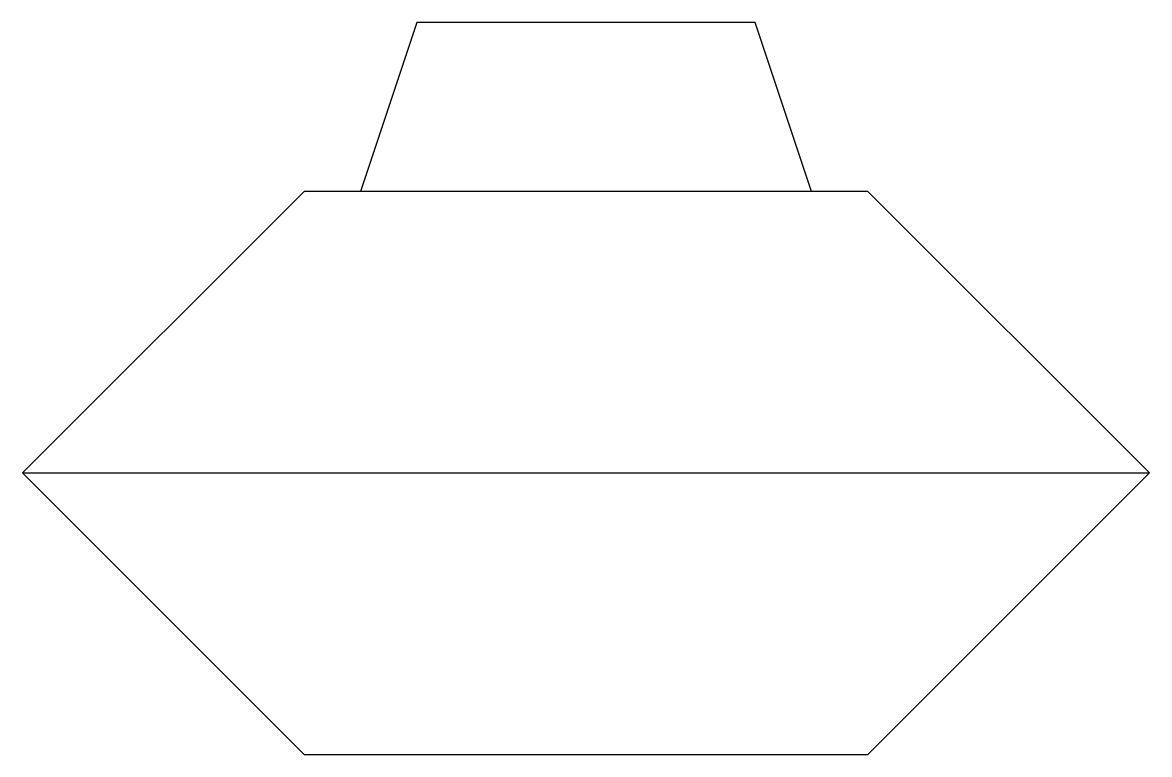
# Model space of a CAD drawing. Header units: metres. Extents: x -0.5 to 0.5, y -0.25 to 0.4.
import ezdxf

# ---------------------------------------------------------------- set-up
doc = ezdxf.new("R2010")
doc.units = ezdxf.units.M
doc.layers.add('frame', color=7, linetype='Continuous', lineweight=30)

msp = doc.modelspace()

# ---------------------------------------------------------------- linework, layer by layer
at = {"layer": 'frame'}
for p, q in [((-0.15, 0.4), (-0.2, 0.25)), ((0.15, 0.4), (-0.15, 0.4)), ((0.2, 0.25), (0.15, 0.4)), ((-0.25, 0.25), (-0.5, 0)), ((0.25, 0.25), (-0.25, 0.25)), ((0.5, 0), (0.25, 0.25)), ((-0.5, 0), (0.5, 0)), ((-0.5, 0), (-0.25, -0.25)), ((0.25, -0.25), (0.5, 0)), ((-0.25, -0.25), (0, -0.25)), ((0, -0.25), (0.25, -0.25))]:
    msp.add_line(p, q, dxfattribs=at)

doc.saveas('drawing.dxf')
